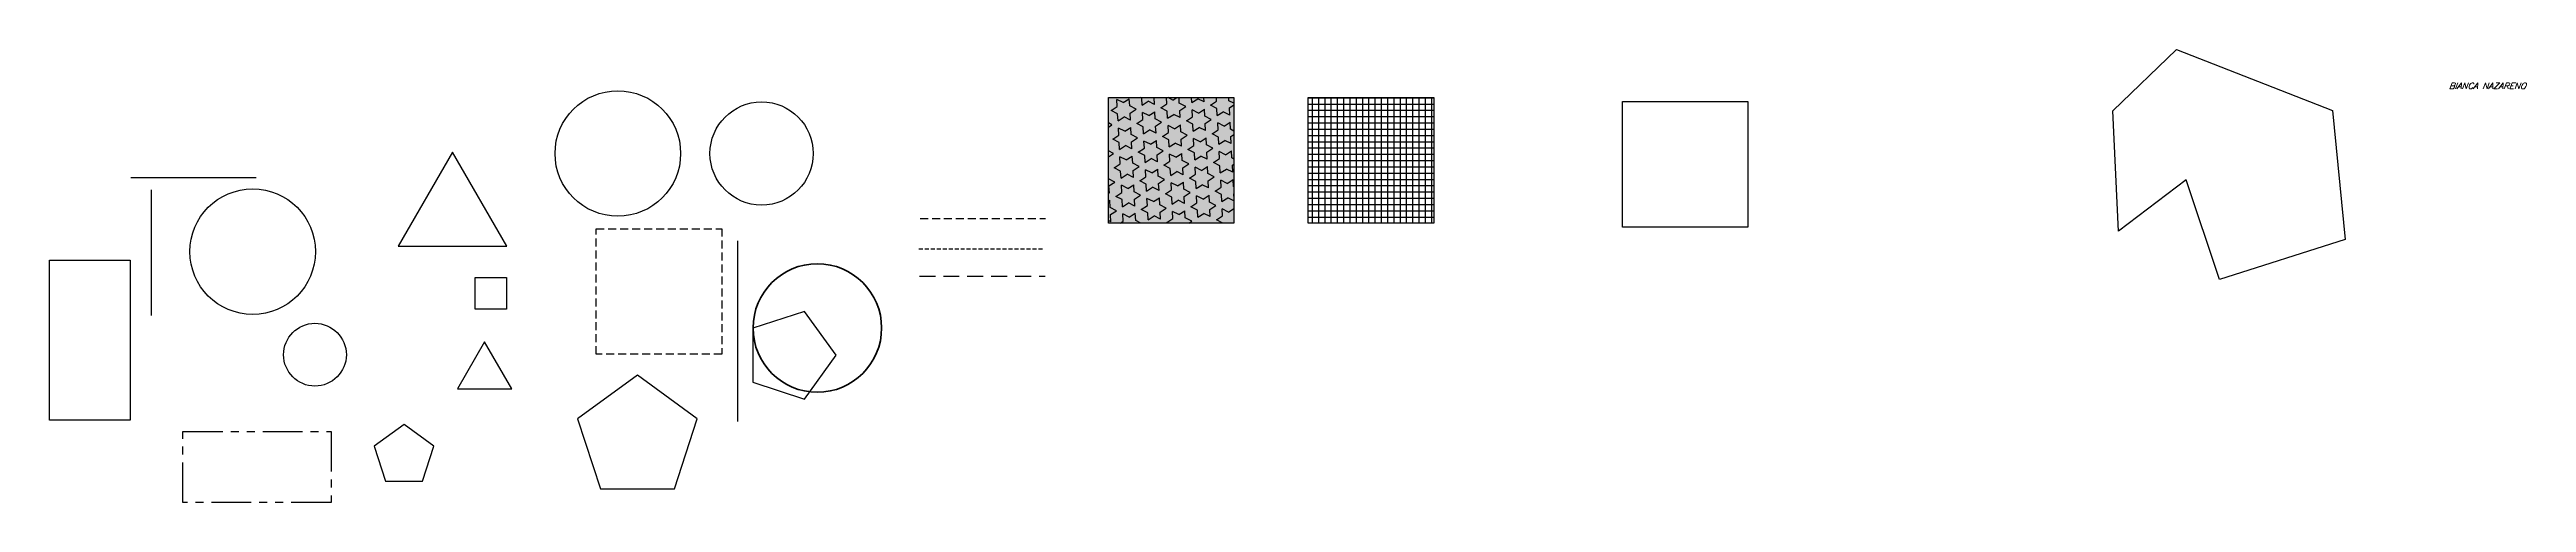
# Model space of a CAD drawing. Header units: millimetres. Extents: x 129 to 4177, y -92 to 521.
# Drawn here: x 129 to 2102, y -92 to 268 of the extents above; entities that cross this region are included whole.
import ezdxf

# ---------------------------------------------------------------- set-up
doc = ezdxf.new("R2010")
doc.units = ezdxf.units.MM
for name, pattern in [('HIDDEN', [9.525, 6.35, -3.175]), ('HIDDEN2', [4.7625, 3.175, -1.5875]), ('HIDDENX2', [19.05, 12.7, -6.35]), ('PHANTOM', [63.5, 31.75, -6.35, 6.35, -6.35, 6.35, -6.35])]:
    doc.linetypes.add(name, pattern=pattern)
for name, color, linetype in [('CIRCLE', 2, 'Continuous'), ('LINE', 1, 'Continuous'), ('PENTAGON', 6, 'Continuous'), ('SQUARE', 4, 'Continuous'), ('TRIANGLE', 3, 'Continuous')]:
    doc.layers.add(name, color=color, linetype=linetype)
doc.styles.get("Standard").update_dxf_attribs({"font": 'romans.shx', "height": 3})
doc.linetypes.add('ZIGZAG', pattern='A,0.00254,-5.08,[131,ltypeshp.shx,S=5.08,R=0,X=-5.08,Y=0],-10.16,[131,ltypeshp.shx,S=5.08,R=180,X=5.08,Y=0],-5.08', length=20.32254)

msp = doc.modelspace()

# ---------------------------------------------------------------- hatches: boundary and pattern name
at = {"transparency": 33554574}
h = msp.add_hatch(dxfattribs=at)
h.set_pattern_fill('STARS', color=2, scale=1.8, angle=33)
h.paths.add_polyline_path([(1072.5, 230.2), (972.5, 230.2), (972.5, 130.2), (1072.5, 130.2)])
at = {"transparency": 33554541}
h = msp.add_hatch(color=256, dxfattribs=at)
h.dxf.hatch_style = 1
h.set_gradient(color1=(205, 32, 39), color2=(122, 175, 223))
h.paths.add_polyline_path([(1072.5, 230.2), (972.5, 230.2), (972.5, 130.2), (1072.5, 130.2)])
at = {"transparency": 33554574}
h = msp.add_hatch(dxfattribs=at)
h.set_pattern_fill('_USER', color=6, scale=5, pattern_type=0)
h.set_pattern_definition([(0, (0, 0), (0, 5), [])])
h.paths.add_polyline_path([(1231.6, 230.2), (1131.6, 230.2), (1131.6, 130.2), (1231.6, 130.2)])
h = msp.add_hatch(dxfattribs=at)
h.set_pattern_fill('_USER', color=6, scale=5, angle=90, pattern_type=0)
h.set_pattern_definition([(90, (0, 0), (-5, 3e-16), [])])
h.paths.add_polyline_path([(1231.6, 230.2), (1131.6, 230.2), (1131.6, 130.2), (1231.6, 130.2)])

# ---------------------------------------------------------------- linework, layer by layer
at = {"linetype": 'HIDDEN'}
msp.add_line((822.5, 133.7), (922.5, 133.7), dxfattribs=at)
at = {"linetype": 'HIDDEN2'}
msp.add_line((821.5, 109.6), (921.5, 109.6), dxfattribs=at)
at = {"linetype": 'HIDDENX2'}
msp.add_line((822, 87.8), (922, 87.8), dxfattribs=at)
for points in [[(1823.1, 268.5), (1947.3, 219.8), (1957.5, 117.2), (1857.3, 85.1), (1830.8, 164.6), (1776.8, 123.7), (1772.5, 219.5)], [(972.5, 230.2), (1072.5, 230.2), (1072.5, 130.2), (972.5, 130.2)], [(1131.6, 230.2), (1231.6, 230.2), (1231.6, 130.2), (1131.6, 130.2)], [(1381.8, 227), (1481.8, 227), (1481.8, 127), (1381.8, 127)]]:
    msp.add_lwpolyline(points, close=True)
at = {"layer": 'CIRCLE', "linetype": 'ZIGZAG'}
msp.add_circle((581.8, 185.6), 50, dxfattribs=at)
at = {"layer": 'CIRCLE'}
for centre, radius in [((291, 107.4), 50), ((340.6, 25.3), 25)]:
    msp.add_circle(centre, radius, dxfattribs=at)
at = {"layer": 'CIRCLE', "lineweight": 50}
msp.add_circle((740.7, 46.6), 51.2, dxfattribs=at)
at = {"layer": 'LINE'}
for p, q in [((193.9, 166.5), (293.9, 166.5)), ((210.2, 156.6), (210.2, 56.6)), ((677, 116.1), (677, -27.8))]:
    msp.add_line(p, q, dxfattribs=at)
at = {"layer": 'PENTAGON'}
for points in [[(755.7, 24.8), (730.4, 59.8), (689.3, 46.4), (689.3, 3.3), (730.4, -10.1)], [(597.4, 8.9), (549.8, -25.7), (568, -81.6), (626.8, -81.6), (645, -25.7)], [(411.6, -30.2), (387.8, -47.5), (396.9, -75.4), (426.3, -75.4), (435.3, -47.5)]]:
    msp.add_lwpolyline(points, close=True, dxfattribs=at)
at = {"layer": 'SQUARE', "linetype": 'HIDDEN'}
msp.add_lwpolyline([(564.6, 125.7), (664.6, 125.7), (664.6, 25.7), (564.6, 25.7)], close=True, dxfattribs=at)
at = {"layer": 'SQUARE'}
for points in [[(129.2, 100.6), (193.5, 100.6), (193.5, -26.8), (129.2, -26.8)], [(468.1, 86.7), (493.1, 86.7), (493.1, 61.7), (468.1, 61.7)]]:
    msp.add_lwpolyline(points, close=True, dxfattribs=at)
at = {"layer": 'SQUARE', "linetype": 'PHANTOM'}
msp.add_lwpolyline([(235.5, -36), (353.4, -36), (353.4, -92.4), (235.5, -92.4)], close=True, dxfattribs=at)
at = {"layer": 'SQUARE'}
msp.add_circle((696.3, 185.6), 41.1, dxfattribs=at)
at = {"layer": 'TRIANGLE', "linetype": 'ZIGZAG'}
msp.add_lwpolyline([(450.2, 186.8), (406.9, 111.8), (493.5, 111.8)], close=True, dxfattribs=at)
at = {"layer": 'TRIANGLE'}
msp.add_lwpolyline([(475.7, 35.5), (454.1, -2), (497.4, -2)], close=True, dxfattribs=at)

# ---------------------------------------------------------------- texts
at = {"insert": (2040, 242), "char_height": 5, "attachment_point": 1}
msp.add_mtext_dynamic_manual_height_columns('{\\Fromans|c0;\\Q20;BIANCA NAZARENO}', width=165.715, gutter_width=12.5, heights=[0], dxfattribs=at)

doc.saveas('drawing.dxf')
